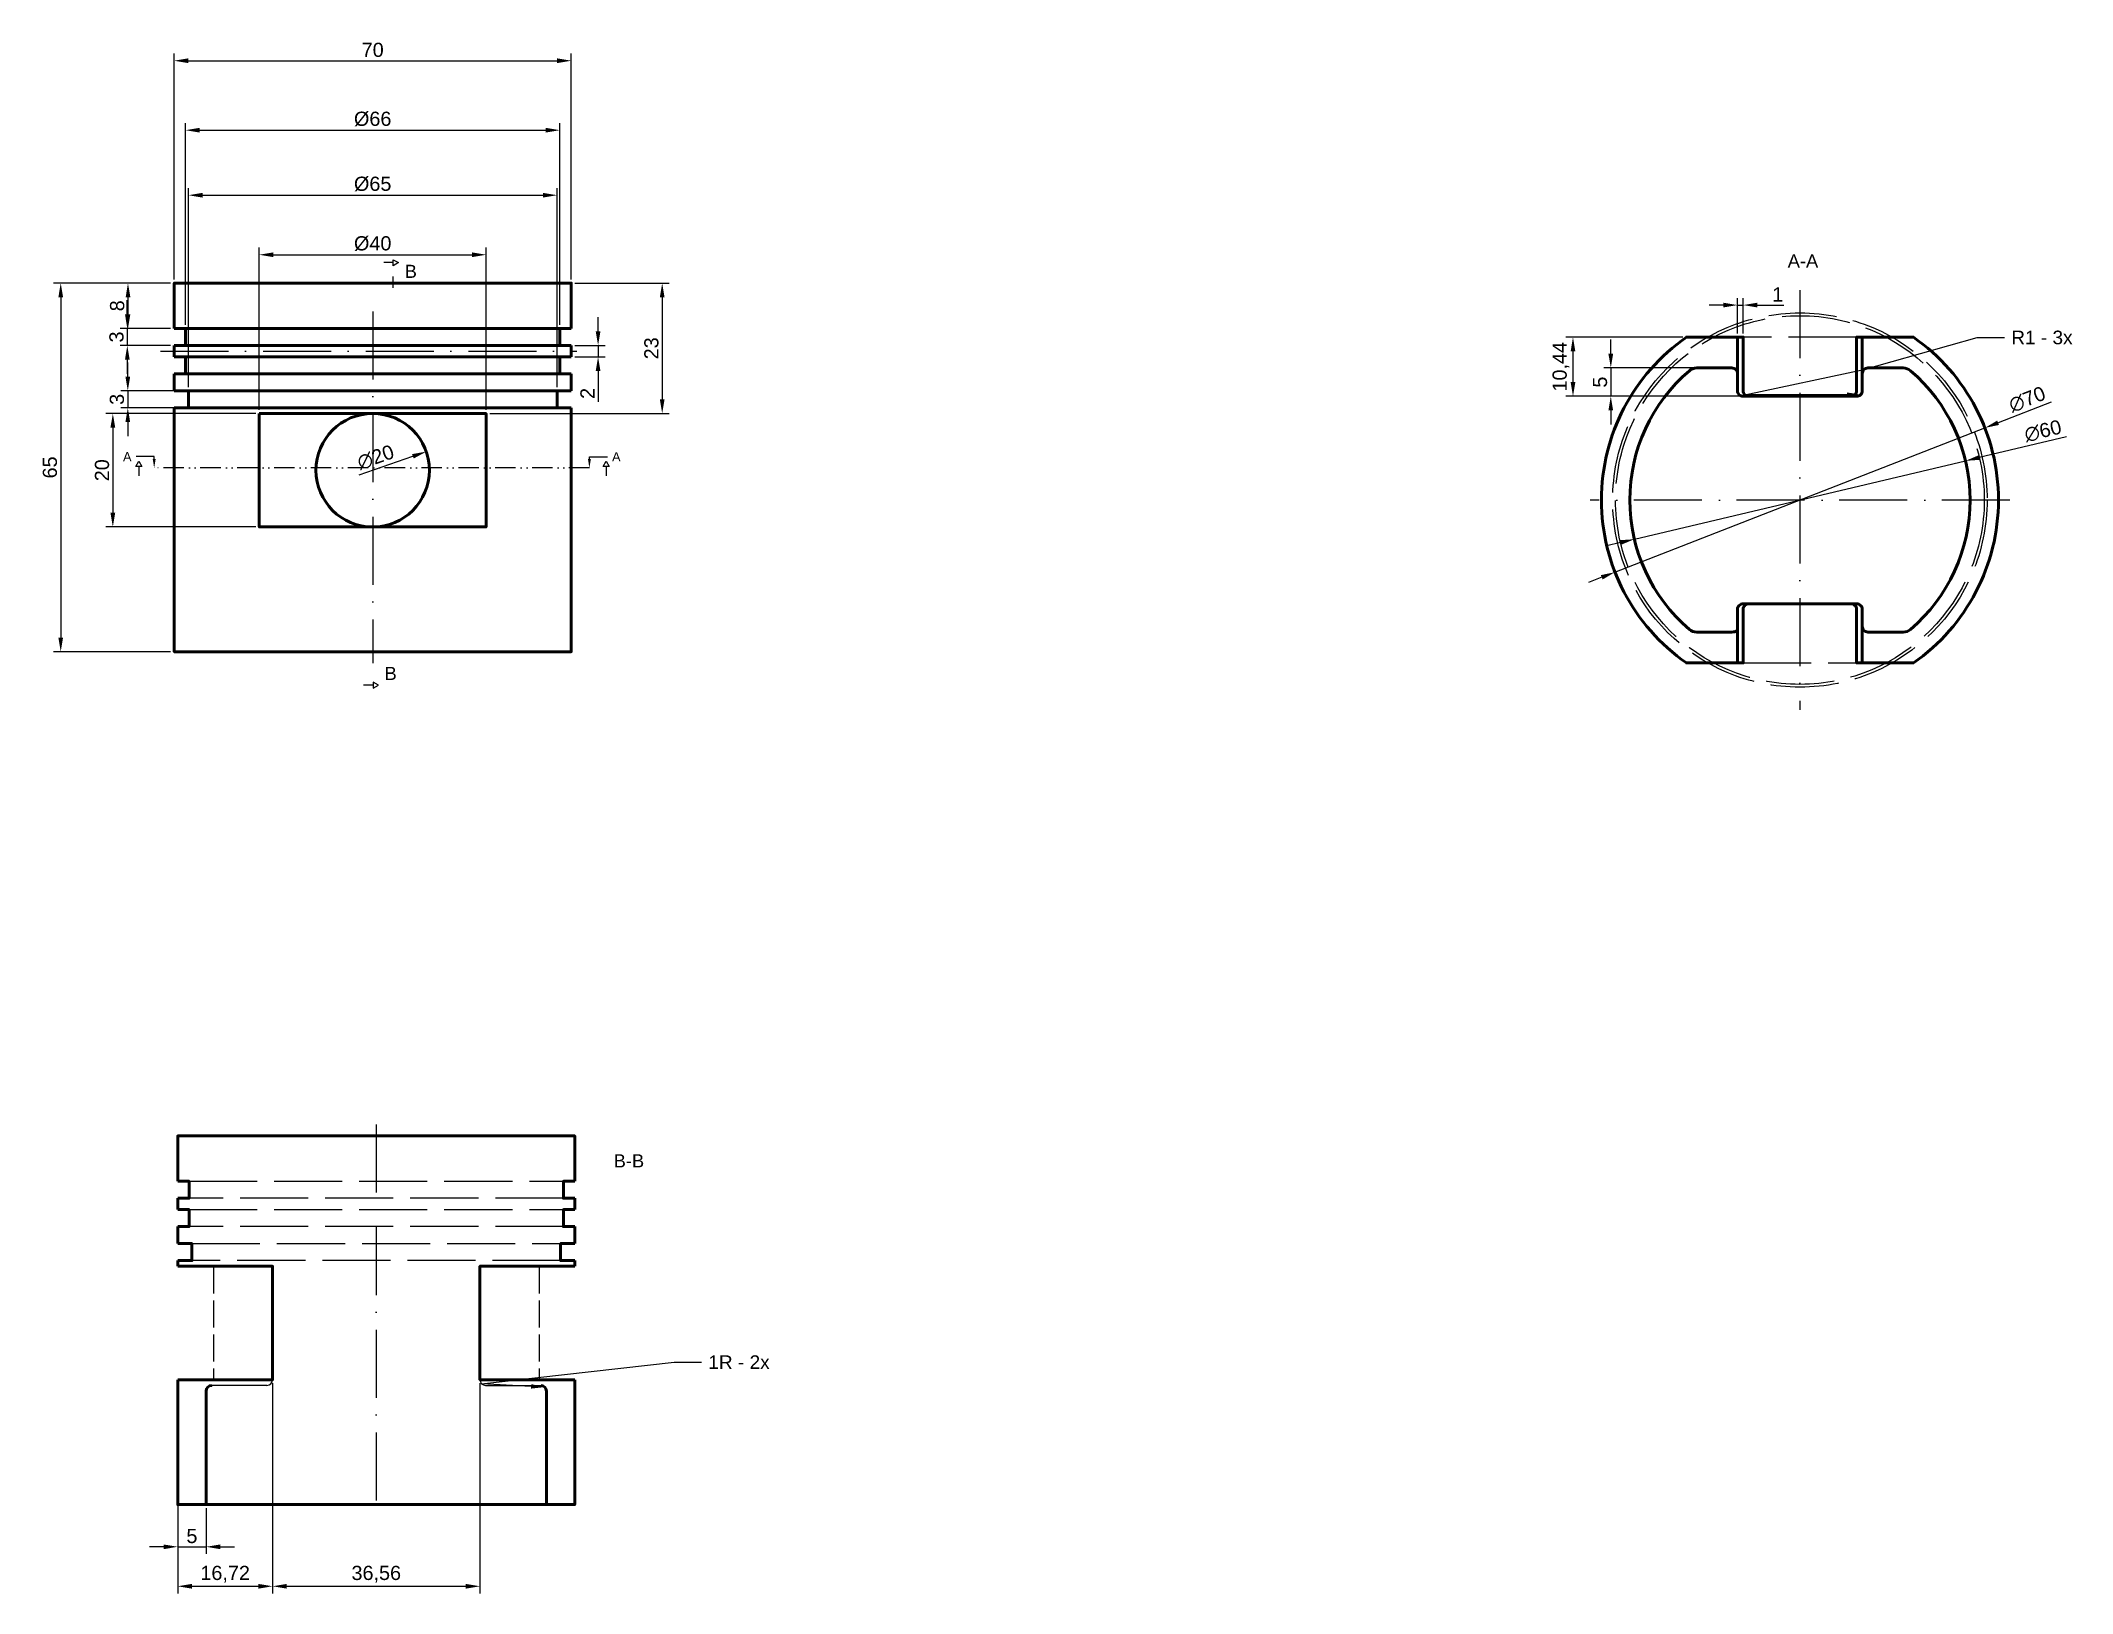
# Model space of a CAD drawing. Header units: millimetres. Extents: x 75 to 434, y 99 to 372.
import ezdxf
from ezdxf import colors
from ezdxf.entities.mleader import LeaderData, LeaderLine
from ezdxf.math import Vec2, Vec3

# ---------------------------------------------------------------- set-up
doc = ezdxf.new("R2010")
doc.units = ezdxf.units.MM
for name, pattern in [('ACAD_ISO02W100', [15, 12, -3]), ('ACAD_ISO10W100', [18, 12, -3, 0, -3]), ('ACAD_ISO12W100', [21, 12, -3, 0, -3, 0, -3])]:
    doc.linetypes.add(name, pattern=pattern)
for name, color, linetype, lineweight in [('obrys', 7, 'Continuous', 50), ('oś symetrii', 104, 'ACAD_ISO10W100', 25), ('przekrój', 40, 'ACAD_ISO12W100', 25), ('wymiar', 152, 'Continuous', 25), ('zarys2', 7, 'Continuous', 25)]:
    doc.layers.add(name, color=color, linetype=linetype, lineweight=lineweight)
doc.layers.add('zarys', color=8, linetype='ACAD_ISO02W100')
doc.styles.get("Standard").update_dxf_attribs({"font": 'arial.ttf'})
doc.dimstyles.new('ISO-25', dxfattribs={"dimtxt": 2.5, "dimasz": 2.5, "dimexe": 1.25, "dimexo": 0.625, "dimtad": 1, "dimtxsty": 'Standard', "dimcen": 2.5, "dimadec": 0, "dimazin": 0, "dimtfac": 1, "dimtmove": 0, "dimatfit": 3, "dimfxl": 1, "dimarcsym": 0})
doc.dimstyles.new('Opisowy', dxfattribs={"dimscale": 0, "dimtxt": 2.5, "dimasz": 2.5, "dimexe": 1.25, "dimexo": 0.625, "dimtad": 1, "dimtxsty": 'Standard', "dimcen": 2.5, "dimadec": 0, "dimazin": 0, "dimtfac": 1, "dimtmove": 0, "dimatfit": 3, "dimfxl": 1, "dimarcsym": 0})

# ---------------------------------------------------------------- blocks, each defined once
blk = doc.blocks.new('*D1')
at = {"layer": 'Defpoints', "color": 0, "transparency": 16777216}
for p in [(154.02, 334.66), (114.02, 306.66), (154.02, 306.66)]:
    blk.add_point(p, dxfattribs=at)
at = {"layer": 'wymiar', "color": 0, "lineweight": -2, "transparency": 16777216}
for p, q in [((114.02, 307.29), (114.02, 335.91)), ((116.52, 334.66), (151.52, 334.66)), ((154.02, 307.29), (154.02, 335.91))]:
    blk.add_line(p, q, dxfattribs=at)
at = {"layer": 'wymiar', "color": 0, "transparency": 16777216}
for points in [[(116.52, 335.08), (116.52, 334.24), (114.02, 334.66)], [(151.52, 335.08), (151.52, 334.24), (154.02, 334.66)]]:
    blk.add_solid(points, dxfattribs=at)
at = {"layer": 'wymiar', "color": 0, "transparency": 16777216, "insert": (134.02, 336.63), "char_height": 2.5, "attachment_point": 5}
blk.add_mtext('%%c40', dxfattribs=at)
blk = doc.blocks.new('*D2')
at = {"layer": 'Defpoints', "color": 0, "transparency": 16777216}
for p in [(114.02, 306.66), (88.21, 286.66), (114.02, 286.66)]:
    blk.add_point(p, dxfattribs=at)
at = {"layer": 'wymiar', "color": 0, "lineweight": -2, "transparency": 16777216}
for p, q in [((113.4, 306.66), (86.96, 306.66)), ((88.21, 304.16), (88.21, 289.16)), ((113.4, 286.66), (86.96, 286.66))]:
    blk.add_line(p, q, dxfattribs=at)
at = {"layer": 'wymiar', "color": 0, "transparency": 16777216}
for points in [[(87.79, 304.16), (88.63, 304.16), (88.21, 306.66)], [(87.79, 289.16), (88.63, 289.16), (88.21, 286.66)]]:
    blk.add_solid(points, dxfattribs=at)
at = {"layer": 'wymiar', "color": 0, "transparency": 16777216, "insert": (86.31, 296.66), "char_height": 2.5, "attachment_point": 5, "rotation": 90}
blk.add_mtext('20', dxfattribs=at)
blk = doc.blocks.new('*D3')
at = {"layer": 'Defpoints', "color": 0, "transparency": 16777216}
for p in [(143.47, 299.94), (124.58, 293.38)]:
    blk.add_point(p, dxfattribs=at)
at = {"layer": 'wymiar', "color": 0, "lineweight": -2, "transparency": 16777216}
blk.add_line((131.62, 295.83), (141.11, 299.12), dxfattribs=at)
at = {"layer": 'wymiar', "color": 0, "transparency": 16777216}
blk.add_solid([(140.97, 299.51), (141.24, 298.73), (143.47, 299.94)], dxfattribs=at)
at = {"layer": 'wymiar', "color": 0, "transparency": 16777216, "insert": (134.54, 298.93), "char_height": 2.5, "attachment_point": 5, "rotation": 19.145}
blk.add_mtext('∅20', dxfattribs=at)
blk = doc.blocks.new('*D5')
at = {"layer": 'Defpoints', "color": 0, "transparency": 16777216}
for p in [(99.02, 329.66), (90.88, 321.66), (99.02, 321.66)]:
    blk.add_point(p, dxfattribs=at)
at = {"layer": 'wymiar', "color": 0, "lineweight": -2, "transparency": 16777216}
for p, q in [((98.4, 329.66), (89.63, 329.66)), ((90.88, 327.16), (90.88, 324.16)), ((98.4, 321.66), (89.63, 321.66))]:
    blk.add_line(p, q, dxfattribs=at)
at = {"layer": 'wymiar', "color": 0, "transparency": 16777216}
for points in [[(90.47, 327.16), (91.3, 327.16), (90.88, 329.66)], [(90.47, 324.16), (91.3, 324.16), (90.88, 321.66)]]:
    blk.add_solid(points, dxfattribs=at)
at = {"layer": 'wymiar', "color": 0, "transparency": 16777216, "insert": (88.98, 325.66), "char_height": 2.5, "attachment_point": 5, "rotation": 90}
blk.add_mtext('8', dxfattribs=at)
blk = doc.blocks.new('*D6')
at = {"layer": 'Defpoints', "color": 0, "transparency": 16777216}
for p in [(169.02, 318.66), (169.02, 316.66), (173.76, 316.66)]:
    blk.add_point(p, dxfattribs=at)
at = {"layer": 'wymiar', "color": 0, "lineweight": -2, "transparency": 16777216}
for p, q in [((173.76, 321.16), (173.76, 323.66)), ((169.65, 318.66), (175.01, 318.66)), ((169.65, 316.66), (175.01, 316.66)), ((173.76, 318.66), (173.76, 316.66)), ((173.76, 314.16), (173.76, 308.75))]:
    blk.add_line(p, q, dxfattribs=at)
at = {"layer": 'wymiar', "color": 0, "transparency": 16777216}
for points in [[(173.34, 321.16), (174.17, 321.16), (173.76, 318.66)], [(173.34, 314.16), (174.17, 314.16), (173.76, 316.66)]]:
    blk.add_solid(points, dxfattribs=at)
at = {"layer": 'wymiar', "color": 0, "transparency": 16777216, "insert": (171.88, 310.21), "char_height": 2.5, "attachment_point": 5, "rotation": 90}
blk.add_mtext('2', dxfattribs=at)
blk = doc.blocks.new('*D7')
at = {"layer": 'Defpoints', "color": 0, "transparency": 16777216}
for p in [(101.52, 310.66), (90.85, 307.66), (101.52, 307.66)]:
    blk.add_point(p, dxfattribs=at)
at = {"layer": 'wymiar', "color": 0, "lineweight": -2, "transparency": 16777216}
for p, q in [((90.85, 313.16), (90.85, 315.66)), ((100.9, 310.66), (89.6, 310.66)), ((90.85, 310.66), (90.85, 307.66)), ((100.9, 307.66), (89.6, 307.66)), ((90.85, 305.16), (90.85, 302.66))]:
    blk.add_line(p, q, dxfattribs=at)
at = {"layer": 'wymiar', "color": 0, "transparency": 16777216}
for points in [[(90.43, 313.16), (91.26, 313.16), (90.85, 310.66)], [(90.43, 305.16), (91.26, 305.16), (90.85, 307.66)]]:
    blk.add_solid(points, dxfattribs=at)
at = {"layer": 'wymiar', "color": 0, "transparency": 16777216, "insert": (88.94, 309.16), "char_height": 2.5, "attachment_point": 5, "rotation": 90}
blk.add_mtext('3', dxfattribs=at)
blk = doc.blocks.new('*D8')
at = {"layer": 'Defpoints', "color": 0, "transparency": 16777216}
for p in [(167.02, 356.62), (101.02, 321.66), (167.02, 321.66)]:
    blk.add_point(p, dxfattribs=at)
at = {"layer": 'wymiar', "color": 0, "lineweight": -2, "transparency": 16777216}
for p, q in [((101.02, 322.29), (101.02, 357.87)), ((103.52, 356.62), (164.52, 356.62)), ((167.02, 322.29), (167.02, 357.87))]:
    blk.add_line(p, q, dxfattribs=at)
at = {"layer": 'wymiar', "color": 0, "transparency": 16777216}
for points in [[(103.52, 357.04), (103.52, 356.2), (101.02, 356.62)], [(164.52, 357.04), (164.52, 356.2), (167.02, 356.62)]]:
    blk.add_solid(points, dxfattribs=at)
at = {"layer": 'wymiar', "color": 0, "transparency": 16777216, "insert": (134.02, 358.59), "char_height": 2.5, "attachment_point": 5}
blk.add_mtext('%%c66', dxfattribs=at)
blk = doc.blocks.new('*D9')
at = {"layer": 'Defpoints', "color": 0, "transparency": 16777216}
for p in [(166.52, 345.16), (101.52, 310.66), (166.52, 310.66)]:
    blk.add_point(p, dxfattribs=at)
at = {"layer": 'wymiar', "color": 0, "lineweight": -2, "transparency": 16777216}
for p, q in [((101.52, 311.29), (101.52, 346.41)), ((104.02, 345.16), (164.02, 345.16)), ((166.52, 311.29), (166.52, 346.41))]:
    blk.add_line(p, q, dxfattribs=at)
at = {"layer": 'wymiar', "color": 0, "transparency": 16777216}
for points in [[(104.02, 345.57), (104.02, 344.74), (101.52, 345.16)], [(164.02, 345.57), (164.02, 344.74), (166.52, 345.16)]]:
    blk.add_solid(points, dxfattribs=at)
at = {"layer": 'wymiar', "color": 0, "transparency": 16777216, "insert": (134.02, 347.13), "char_height": 2.5, "attachment_point": 5}
blk.add_mtext('%%c65', dxfattribs=at)
blk = doc.blocks.new('*D10')
at = {"layer": 'Defpoints', "color": 0, "transparency": 16777216}
for p in [(365.63, 320.13), (345.62, 309.7), (376.13, 309.7)]:
    blk.add_point(p, dxfattribs=at)
at = {"layer": 'wymiar', "color": 0, "lineweight": -2, "transparency": 16777216}
for p, q in [((365, 320.13), (344.37, 320.13)), ((345.62, 317.63), (345.62, 312.2)), ((375.5, 309.7), (344.37, 309.7))]:
    blk.add_line(p, q, dxfattribs=at)
at = {"layer": 'wymiar', "color": 0, "transparency": 16777216}
for points in [[(345.21, 317.63), (346.04, 317.63), (345.62, 320.13)], [(345.21, 312.2), (346.04, 312.2), (345.62, 309.7)]]:
    blk.add_solid(points, dxfattribs=at)
at = {"layer": 'wymiar', "color": 0, "transparency": 16777216, "insert": (343.5, 314.91), "char_height": 2.5, "attachment_point": 5, "rotation": 90}
blk.add_mtext('10,44', dxfattribs=at)
blk = doc.blocks.new('*D15')
at = {"layer": 'Defpoints', "color": 0, "transparency": 16777216}
for p in [(99.02, 321.66), (90.76, 318.66), (99.02, 318.66)]:
    blk.add_point(p, dxfattribs=at)
at = {"layer": 'wymiar', "color": 0, "lineweight": -2, "transparency": 16777216}
for p, q in [((90.76, 324.16), (90.76, 326.66)), ((98.4, 321.66), (89.51, 321.66)), ((90.76, 321.66), (90.76, 318.66)), ((98.4, 318.66), (89.51, 318.66)), ((90.76, 316.16), (90.76, 313.66))]:
    blk.add_line(p, q, dxfattribs=at)
at = {"layer": 'wymiar', "color": 0, "transparency": 16777216}
for points in [[(90.35, 324.16), (91.18, 324.16), (90.76, 321.66)], [(90.35, 316.16), (91.18, 316.16), (90.76, 318.66)]]:
    blk.add_solid(points, dxfattribs=at)
at = {"layer": 'wymiar', "color": 0, "transparency": 16777216, "insert": (88.86, 320.16), "char_height": 2.5, "attachment_point": 5, "rotation": 90}
blk.add_mtext('3', dxfattribs=at)
blk = doc.blocks.new('*D16')
at = {"layer": 'Defpoints', "color": 0, "transparency": 16777216}
for p in [(99.02, 329.66), (79.02, 264.66), (99.02, 264.66)]:
    blk.add_point(p, dxfattribs=at)
at = {"layer": 'wymiar', "color": 0, "lineweight": -2, "transparency": 16777216}
for p, q in [((98.4, 329.66), (77.77, 329.66)), ((79.02, 327.16), (79.02, 267.16)), ((98.4, 264.66), (77.77, 264.66))]:
    blk.add_line(p, q, dxfattribs=at)
at = {"layer": 'wymiar', "color": 0, "transparency": 16777216}
for points in [[(78.61, 327.16), (79.44, 327.16), (79.02, 329.66)], [(78.61, 267.16), (79.44, 267.16), (79.02, 264.66)]]:
    blk.add_solid(points, dxfattribs=at)
at = {"layer": 'wymiar', "color": 0, "transparency": 16777216, "insert": (77.12, 297.16), "char_height": 2.5, "attachment_point": 5, "rotation": 90}
blk.add_mtext('65', dxfattribs=at)
blk = doc.blocks.new('*D25')
at = {"layer": 'Defpoints', "color": 0, "transparency": 16777216}
for p in [(169.02, 368.87), (99.02, 329.66), (169.02, 329.66)]:
    blk.add_point(p, dxfattribs=at)
at = {"layer": 'wymiar', "color": 0, "lineweight": -2, "transparency": 16777216}
for p, q in [((99.02, 330.29), (99.02, 370.12)), ((169.02, 330.29), (169.02, 370.12)), ((101.52, 368.87), (166.52, 368.87))]:
    blk.add_line(p, q, dxfattribs=at)
at = {"layer": 'wymiar', "color": 0, "transparency": 16777216}
for points in [[(101.52, 369.29), (101.52, 368.45), (99.02, 368.87)], [(166.52, 369.29), (166.52, 368.45), (169.02, 368.87)]]:
    blk.add_solid(points, dxfattribs=at)
at = {"layer": 'wymiar', "color": 0, "transparency": 16777216, "insert": (134.02, 370.77), "char_height": 2.5, "attachment_point": 5}
blk.add_mtext('70', dxfattribs=at)
blk = doc.blocks.new('*D18')
at = {"layer": 'Defpoints', "color": 0, "transparency": 16777216}
for p in [(169.02, 329.66), (154.02, 306.66), (185.06, 306.66)]:
    blk.add_point(p, dxfattribs=at)
at = {"layer": 'wymiar', "color": 0, "lineweight": -2, "transparency": 16777216}
for p, q in [((169.65, 329.66), (186.31, 329.66)), ((185.06, 327.16), (185.06, 309.16)), ((154.65, 306.66), (186.31, 306.66))]:
    blk.add_line(p, q, dxfattribs=at)
at = {"layer": 'wymiar', "color": 0, "transparency": 16777216}
for points in [[(184.64, 327.16), (185.47, 327.16), (185.06, 329.66)], [(184.64, 309.16), (185.47, 309.16), (185.06, 306.66)]]:
    blk.add_solid(points, dxfattribs=at)
at = {"layer": 'wymiar', "color": 0, "transparency": 16777216, "insert": (183.16, 318.16), "char_height": 2.5, "attachment_point": 5, "rotation": 90}
blk.add_mtext('23', dxfattribs=at)
blk = doc.blocks.new('*D20')
at = {"layer": 'Defpoints', "color": 0, "transparency": 16777216}
for p in [(99.65, 114.3), (104.65, 114.3), (104.65, 106.85)]:
    blk.add_point(p, dxfattribs=at)
at = {"layer": 'wymiar', "color": 0, "lineweight": -2, "transparency": 16777216}
for p, q in [((99.65, 113.68), (99.65, 105.6)), ((104.65, 113.68), (104.65, 105.6)), ((97.15, 106.85), (94.65, 106.85)), ((99.65, 106.85), (104.65, 106.85)), ((107.15, 106.85), (109.65, 106.85))]:
    blk.add_line(p, q, dxfattribs=at)
at = {"layer": 'wymiar', "color": 0, "transparency": 16777216}
for points in [[(97.15, 107.26), (97.15, 106.43), (99.65, 106.85)], [(107.15, 107.26), (107.15, 106.43), (104.65, 106.85)]]:
    blk.add_solid(points, dxfattribs=at)
at = {"layer": 'wymiar', "color": 0, "transparency": 16777216, "insert": (102.15, 108.74), "char_height": 2.5, "attachment_point": 5}
blk.add_mtext('5', dxfattribs=at)
blk = doc.blocks.new('*D32')
at = {"layer": 'Defpoints', "color": 0, "transparency": 16777216}
for p in [(418.24, 304.13), (353.02, 278.69)]:
    blk.add_point(p, dxfattribs=at)
at = {"layer": 'wymiar', "color": 0, "lineweight": -2, "transparency": 16777216}
for p, q in [((429.92, 308.68), (420.57, 305.04)), ((353.02, 278.69), (418.24, 304.13)), ((350.69, 277.79), (348.36, 276.88))]:
    blk.add_line(p, q, dxfattribs=at)
at = {"layer": 'wymiar', "color": 0, "transparency": 16777216}
for points in [[(420.41, 305.42), (420.72, 304.65), (418.24, 304.13)], [(350.54, 278.17), (350.84, 277.4), (353.02, 278.69)]]:
    blk.add_solid(points, dxfattribs=at)
at = {"layer": 'wymiar', "color": 0, "transparency": 16777216, "insert": (425.69, 309.15), "char_height": 2.5, "attachment_point": 5, "rotation": 21.3052}
blk.add_mtext('∅70', dxfattribs=at)
blk = doc.blocks.new('*D33')
at = {"layer": 'Defpoints', "color": 0, "transparency": 16777216}
for p in [(414.82, 298.32), (356.44, 284.5)]:
    blk.add_point(p, dxfattribs=at)
at = {"layer": 'wymiar', "color": 0, "lineweight": -2, "transparency": 16777216}
for p, q in [((432.6, 302.53), (417.25, 298.9)), ((356.44, 284.5), (414.82, 298.32)), ((354, 283.92), (351.57, 283.34))]:
    blk.add_line(p, q, dxfattribs=at)
at = {"layer": 'wymiar', "color": 0, "transparency": 16777216}
for points in [[(417.16, 299.31), (417.35, 298.5), (414.82, 298.32)], [(353.91, 284.33), (354.1, 283.52), (356.44, 284.5)]]:
    blk.add_solid(points, dxfattribs=at)
at = {"layer": 'wymiar', "color": 0, "transparency": 16777216, "insert": (428.47, 303.58), "char_height": 2.5, "attachment_point": 5, "rotation": 13.3245}
blk.add_mtext('∅60', dxfattribs=at)
blk = doc.blocks.new('*D34')
at = {"layer": 'Defpoints', "color": 0, "transparency": 16777216}
for p in [(99.65, 136.3), (116.37, 136.3), (116.37, 99.89)]:
    blk.add_point(p, dxfattribs=at)
at = {"layer": 'wymiar', "color": 0, "lineweight": -2, "transparency": 16777216}
for p, q in [((99.65, 135.68), (99.65, 98.64)), ((116.37, 135.68), (116.37, 98.64)), ((102.15, 99.89), (113.87, 99.89))]:
    blk.add_line(p, q, dxfattribs=at)
at = {"layer": 'wymiar', "color": 0, "transparency": 16777216}
for points in [[(102.15, 100.3), (102.15, 99.47), (99.65, 99.89)], [(113.87, 100.3), (113.87, 99.47), (116.37, 99.89)]]:
    blk.add_solid(points, dxfattribs=at)
at = {"layer": 'wymiar', "color": 0, "transparency": 16777216, "insert": (108.01, 102.01), "char_height": 2.5, "attachment_point": 5}
blk.add_mtext('16,72', dxfattribs=at)
blk = doc.blocks.new('*D35')
at = {"layer": 'Defpoints', "color": 0, "transparency": 16777216}
for p in [(116.37, 136.3), (152.93, 136.3), (152.93, 99.89)]:
    blk.add_point(p, dxfattribs=at)
at = {"layer": 'wymiar', "color": 0, "lineweight": -2, "transparency": 16777216}
for p, q in [((116.37, 135.68), (116.37, 98.64)), ((152.93, 135.68), (152.93, 98.64)), ((118.87, 99.89), (150.43, 99.89))]:
    blk.add_line(p, q, dxfattribs=at)
at = {"layer": 'wymiar', "color": 0, "transparency": 16777216}
for points in [[(118.87, 100.3), (118.87, 99.47), (116.37, 99.89)], [(150.43, 100.3), (150.43, 99.47), (152.93, 99.89)]]:
    blk.add_solid(points, dxfattribs=at)
at = {"layer": 'wymiar', "color": 0, "transparency": 16777216, "insert": (134.65, 102.01), "char_height": 2.5, "attachment_point": 5}
blk.add_mtext('36,56', dxfattribs=at)
blk = doc.blocks.new('*D37')
at = {"layer": 'Defpoints', "color": 0, "transparency": 16777216}
for p in [(367.44, 314.7), (352.29, 309.7), (375.63, 309.7)]:
    blk.add_point(p, dxfattribs=at)
at = {"layer": 'wymiar', "color": 0, "lineweight": -2, "transparency": 16777216}
for p, q in [((352.29, 317.2), (352.29, 319.7)), ((366.81, 314.7), (351.04, 314.7)), ((352.29, 314.7), (352.29, 309.7)), ((375, 309.7), (351.04, 309.7)), ((352.29, 307.2), (352.29, 304.7))]:
    blk.add_line(p, q, dxfattribs=at)
at = {"layer": 'wymiar', "color": 0, "transparency": 16777216}
for points in [[(351.87, 317.2), (352.7, 317.2), (352.29, 314.7)], [(351.87, 307.2), (352.7, 307.2), (352.29, 309.7)]]:
    blk.add_solid(points, dxfattribs=at)
at = {"layer": 'wymiar', "color": 0, "transparency": 16777216, "insert": (350.39, 312.2), "char_height": 2.5, "attachment_point": 5, "rotation": 90}
blk.add_mtext('5', dxfattribs=at)
blk = doc.blocks.new('*D38')
at = {"layer": 'Defpoints', "color": 0, "transparency": 16777216}
for p in [(375.63, 325.78), (374.63, 320.13), (375.63, 320.13)]:
    blk.add_point(p, dxfattribs=at)
at = {"layer": 'wymiar', "color": 0, "lineweight": -2, "transparency": 16777216}
for p, q in [((374.63, 320.76), (374.63, 327.03)), ((375.63, 320.76), (375.63, 327.03)), ((372.13, 325.78), (369.63, 325.78)), ((374.63, 325.78), (375.63, 325.78)), ((378.13, 325.78), (382.8, 325.78))]:
    blk.add_line(p, q, dxfattribs=at)
at = {"layer": 'wymiar', "color": 0, "transparency": 16777216}
for points in [[(372.13, 326.2), (372.13, 325.37), (374.63, 325.78)], [(378.13, 326.2), (378.13, 325.37), (375.63, 325.78)]]:
    blk.add_solid(points, dxfattribs=at)
at = {"layer": 'wymiar', "color": 0, "transparency": 16777216, "insert": (381.71, 327.66), "char_height": 2.5, "attachment_point": 5}
blk.add_mtext('1', dxfattribs=at)

msp = doc.modelspace()

# ---------------------------------------------------------------- linework, layer by layer
at = {"layer": 'obrys'}
for p, q in [((99.023, 324.661), (99.023, 321.661)), ((101.023, 321.661), (167.023, 321.661)), ((167.023, 318.661), (101.023, 318.661)), ((101.023, 316.661), (167.023, 316.661)), ((167.023, 313.661), (101.023, 313.661)), ((101.523, 310.661), (166.523, 310.661)), ((166.523, 307.661), (101.523, 307.661)), ((99.648, 174.301), (99.648, 171.301)), ((104.648, 114.301), (104.648, 134.301)), ((164.648, 134.301), (164.648, 114.301))]:
    msp.add_line(p, q, dxfattribs=at)
at = {"layer": 'obrys', "color": 0}
for p, q in [((373.629, 314.695), (373.629, 314.695)), ((397.629, 314.695), (397.629, 314.695)), ((394.629, 273.127), (394.629, 273.127)), ((395.629, 273.127), (395.629, 273.127))]:
    msp.add_line(p, q, dxfattribs=at)
at = {"layer": 'obrys'}
for points in [[(99.023, 321.661), (99.023, 329.661), (169.023, 329.661), (169.023, 321.661)], [(99.023, 321.661), (101.023, 321.661), (101.023, 318.661), (99.023, 318.661)], [(169.023, 321.661), (167.023, 321.661), (167.023, 318.661), (169.023, 318.661)], [(99.023, 316.661), (99.023, 318.661)], [(99.023, 316.661), (101.023, 316.661), (101.023, 313.661), (99.023, 313.661)], [(169.023, 316.661), (167.023, 316.661), (167.023, 313.661), (169.023, 313.661)], [(169.023, 318.661), (169.023, 316.661)], [(99.023, 310.661), (99.023, 313.661)], [(169.023, 313.661), (169.023, 310.661)], [(99.023, 310.661), (101.523, 310.661), (101.523, 307.661), (99.023, 307.661)], [(169.023, 310.661), (166.523, 310.661), (166.523, 307.661), (169.023, 307.661)], [(169.023, 307.661), (169.023, 264.661), (99.023, 264.661), (99.023, 307.661)], [(99.648, 171.301), (99.648, 179.301), (169.648, 179.301), (169.648, 171.301)], [(99.648, 171.301), (99.648, 179.301), (169.648, 179.301), (169.648, 171.301)], [(99.648, 171.301), (101.648, 171.301), (101.648, 168.301), (99.648, 168.301)], [(169.648, 171.301), (167.648, 171.301), (167.648, 168.301), (169.648, 168.301)], [(99.648, 166.301), (99.648, 168.301)], [(99.648, 166.301), (99.648, 168.301)], [(99.648, 166.301), (101.648, 166.301), (101.648, 163.301), (99.648, 163.301)], [(169.648, 166.301), (167.648, 166.301), (167.648, 163.301), (169.648, 163.301)], [(169.648, 168.301), (169.648, 166.301)], [(169.648, 168.301), (169.648, 166.301)], [(99.648, 160.301), (99.648, 163.301)], [(99.648, 160.301), (99.648, 163.301)], [(169.648, 163.301), (169.648, 160.301)], [(169.648, 163.301), (169.648, 160.301)], [(99.648, 160.301), (102.148, 160.301), (102.148, 157.301), (99.648, 157.301)], [(169.648, 160.301), (167.148, 160.301), (167.148, 157.301), (169.648, 157.301)], [(99.648, 156.301), (99.648, 157.301)], [(99.648, 156.301), (116.368, 156.301), (116.368, 136.301), (99.648, 136.301)], [(169.648, 156.301), (152.928, 156.301), (152.928, 136.301), (169.648, 136.301)], [(169.648, 157.301), (169.648, 156.301)], [(169.648, 136.301), (169.648, 114.301), (99.648, 114.301), (99.648, 136.301)]]:
    msp.add_lwpolyline(points, dxfattribs=at)
for points in [[(374.629, 262.688), (374.629, 272.127, -0.4142136), (375.629, 273.127), (376.629, 273.127, 0.4142136), (375.629, 272.127), (375.629, 262.688), (365.629, 262.688, -0.522233), (365.629, 320.134), (375.629, 320.134), (375.629, 310.695, 0.4142136), (376.629, 309.695)], [(374.629, 320.134), (374.629, 313.695, 0.4142136), (373.629, 314.695), (367.436, 314.695, 0.178678), (366.136, 314.215, 0.4607698), (366.136, 268.606, 0.178678), (367.436, 268.127), (373.629, 268.127, 0.1316525), (374.629, 268.394)], [(394.629, 273.127, -0.4142136), (395.629, 272.127), (395.629, 262.688), (405.629, 262.688, 0.522233), (405.629, 320.134), (395.629, 320.134), (395.629, 310.695, -0.4142136), (394.629, 309.695), (394.629, 309.695), (393.629, 309.695), (377.629, 309.695)], [(394.629, 309.695), (395.629, 309.695), (395.629, 309.695, 0.4142136), (396.629, 310.695), (396.629, 311.695), (396.629, 311.695), (396.629, 312.695), (396.629, 313.695), (396.629, 313.695), (396.629, 320.134)], [(374.629, 313.695), (374.629, 310.695, 0.4142136), (375.629, 309.695), (376.629, 309.695), (377.629, 309.695)], [(396.629, 269.127), (396.629, 270.127), (396.629, 271.127), (396.629, 271.127), (396.629, 272.127, 0.4142136), (395.629, 273.127), (394.629, 273.127), (393.629, 273.127), (377.629, 273.127), (376.629, 273.127)]]:
    msp.add_lwpolyline(points, format="xyb", dxfattribs=at)
at = {"layer": 'obrys', "ltscale": 0.3}
msp.add_lwpolyline([(396.629, 262.688), (396.629, 269.127, 0.4142136), (397.629, 268.127), (398.629, 268.127), (403.822, 268.127, 0.178678), (405.121, 268.606, 0.4607698), (405.121, 314.215, 0.178678), (403.822, 314.695), (397.629, 314.695, 0.4142136), (396.629, 313.695)], format="xyb", dxfattribs=at)
at = {"layer": 'obrys'}
msp.add_lwpolyline([(114.023, 306.661), (154.023, 306.661), (154.023, 286.661), (114.023, 286.661)], close=True, dxfattribs=at)
msp.add_circle((134.023, 296.661), 10, dxfattribs=at)
for centre, start, end in [((105.648, 134.301), 90, 180), ((163.648, 134.301), 0, 90)]:
    msp.add_arc(centre, 1, start, end, dxfattribs=at)
at = {"layer": 'oś symetrii'}
for p, q in [((137.58, 330.838), (137.58, 328.838)), ((385.629, 328.411), (385.629, 254.411)), ((134.023, 324.661), (134.023, 262.661)), ((96.61, 317.661), (170.007, 317.661)), ((422.629, 291.411), (348.629, 291.411)), ((134.648, 181.301), (134.648, 112.301))]:
    msp.add_line(p, q, dxfattribs=at)
at = {"layer": 'przekrój'}
for p, q in [((137.635, 333.27), (135.983, 333.27)), ((92.767, 297.31), (92.767, 295.659)), ((175.16, 297.31), (175.16, 295.659)), ((134.078, 258.749), (132.427, 258.749))]:
    msp.add_line(p, q, dxfattribs=at)
at = {"layer": 'przekrój', "ltscale": 0.3}
msp.add_line((172.224, 297.064), (95.499, 297.064), dxfattribs=at)
at = {"layer": 'przekrój'}
for points in [[(137.635, 333.771), (138.576, 333.27), (137.635, 332.718)], [(92.266, 297.31), (92.767, 298.251), (93.319, 297.31)], [(174.658, 297.31), (175.16, 298.251), (175.711, 297.31)], [(134.078, 258.248), (135.019, 258.749), (134.078, 259.301)]]:
    msp.add_lwpolyline(points, close=True, dxfattribs=at)
at = {"layer": 'zarys'}
for p, q in [((395.629, 320.134), (375.629, 320.134)), ((375.629, 262.688), (395.629, 262.688)), ((101.648, 171.301), (167.648, 171.301)), ((167.648, 168.301), (101.648, 168.301)), ((101.648, 166.301), (167.648, 166.301)), ((167.648, 163.301), (101.648, 163.301)), ((102.148, 160.301), (167.148, 160.301)), ((167.148, 157.301), (102.148, 157.301))]:
    msp.add_line(p, q, dxfattribs=at)
at = {"layer": 'zarys', "ltscale": 0.4}
for p, q in [((105.928, 156.301), (105.928, 136.301)), ((163.368, 156.301), (163.368, 136.301))]:
    msp.add_line(p, q, dxfattribs=at)
at = {"layer": 'zarys'}
for radius in [33, 32.5]:
    msp.add_circle((385.629, 291.411), radius, dxfattribs=at)
at = {"layer": 'zarys2'}
for p, q in [((116.368, 136.301), (116.368, 136.301)), ((152.928, 136.301), (152.928, 136.301)), ((115.368, 135.301), (105.648, 135.301)), ((153.928, 135.301), (163.648, 135.301))]:
    msp.add_line(p, q, dxfattribs=at)
for centre, start, end in [((115.368, 136.301), 270, 0), ((153.928, 136.301), 180, 270)]:
    msp.add_arc(centre, 1, start, end, dxfattribs=at)

# ---------------------------------------------------------------- texts
at = {"layer": 'przekrój', "attachment_point": 1}
for s, width, insert, char_height in [('\\pxqc;A-A', 29.60995, (371.358, 334.719), 2.3092), ('B', 0.61945, (139.666, 332.89), 2.309), ('B', 0.61945, (136.109, 261.991), 2.309), ('B-B', 4.69467, (176.503, 176.051), 2.3092)]:
    msp.add_mtext_dynamic_manual_height_columns(s, width=width, gutter_width=11.546, heights=[0], dxfattribs=dict(at, insert=insert, char_height=char_height))

# ---------------------------------------------------------------- dimensions: what is measured, and where the dimension line sits
at = {"layer": 'wymiar'}
for base, p1, p2, dimstyle, picture, middle in [((169.023, 368.87), (99.023, 329.661), (169.023, 329.661), 'Opisowy', '*D25', (134.023, 370.772)), ((375.629, 325.782), (374.629, 320.134), (375.629, 320.134), 'ISO-25', '*D38', (381.714, 327.662)), ((116.368, 99.886), (99.648, 136.301), (116.368, 136.301), 'ISO-25', '*D34', (108.008, 102.013)), ((104.648, 106.847), (99.648, 114.301), (104.648, 114.301), 'ISO-25', '*D20', (102.148, 108.743))]:
    dim = msp.add_linear_dim(base=base, p1=p1, p2=p2, dimstyle=dimstyle, dxfattribs=at)
    dim.commit()
    dim.dimension.update_dxf_attribs({"geometry": picture, "text_midpoint": middle})
for base, p1, p2, override, picture, middle in [((167.023, 356.621), (101.023, 321.661), (167.023, 321.661), {"dimpost": '%%c<>'}, '*D8', (134.023, 358.592)), ((166.523, 345.155), (101.523, 310.661), (166.523, 310.661), {"dimpost": '%%c<>'}, '*D9', (134.023, 347.127)), ((154.023, 334.661), (114.023, 306.661), (154.023, 306.661), {"dimpost": '%%c<>'}, '*D1', (134.023, 336.632)), ((152.928, 99.886), (116.368, 136.301), (152.928, 136.301), {"dimtmove": 1}, '*D35', (134.648, 102.013))]:
    dim = msp.add_linear_dim(base=base, p1=p1, p2=p2, dimstyle='ISO-25', override=override, dxfattribs=at)
    dim.commit()
    dim.dimension.update_dxf_attribs({"geometry": picture, "text_midpoint": middle})
for base, p1, p2, picture, middle in [((79.023, 264.661), (99.023, 329.661), (99.023, 264.661), '*D16', (77.122, 297.161)), ((90.884, 321.661), (99.023, 329.661), (99.023, 321.661), '*D5', (88.982, 325.661)), ((185.058, 306.661), (169.023, 329.661), (154.023, 306.661), '*D18', (183.156, 318.161)), ((90.763, 318.661), (99.023, 321.661), (99.023, 318.661), '*D15', (88.861, 320.161)), ((173.757, 316.661), (169.023, 318.661), (169.023, 316.661), '*D6', (171.877, 310.208)), ((345.623, 309.695), (365.629, 320.134), (376.129, 309.695), '*D10', (343.496, 314.914)), ((352.286, 309.695), (367.436, 314.695), (375.629, 309.695), '*D37', (350.39, 312.195)), ((90.847, 307.661), (101.523, 310.661), (101.523, 307.661), '*D7', (88.944, 309.161)), ((88.212, 286.661), (114.023, 306.661), (114.023, 286.661), '*D2', (86.31, 296.661))]:
    dim = msp.add_linear_dim(base=base, p1=p1, p2=p2, angle=90, dimstyle='ISO-25', dxfattribs=at)
    dim.commit()
    dim.dimension.update_dxf_attribs({"geometry": picture, "text_midpoint": middle})
dim = msp.add_diameter_dim_2p(p1=(353.021, 278.694), p2=(418.237, 304.128), dimstyle='ISO-25', dxfattribs=at)
dim.commit()
dim.dimension.update_dxf_attribs({"geometry": '*D32', "text_midpoint": (425.692, 309.151)})
for p1, p2, picture, middle in [((356.436, 284.497), (414.821, 298.325), '*D33', (428.927, 301.666)), ((124.576, 293.381), (143.47, 299.94), '*D3', (135.184, 297.064))]:
    dim = msp.add_diameter_dim_2p(p1=p1, p2=p2, dimstyle='ISO-25', dxfattribs=at)
    dim.commit()
    dim.dimension.update_dxf_attribs({"geometry": picture, "text_midpoint": middle, "dimtype": 163})

# ---------------------------------------------------------------- leaders
at = {"layer": 'przekrój'}
ml = msp.add_multileader_mtext('Standard', dxfattribs=at)
ml.set_content('A', color=256)
ml.set_leader_properties()
ml.build(insert=Vec2(0, 0))
ml.multileader.update_dxf_attribs({"arrow_head_size": 1.6, "scale": 0.4})
ctx = ml.context
ctx.base_point, ctx.scale, ctx.char_height, ctx.arrow_head_size, ctx.landing_gap_size, ctx.plane_origin = Vec3(89.205, 299.062), 0.4, 1.6, 1.6, 0.8, Vec3(95.499, 297.064)
ctx.text_align_type = 2
notes = []
notes.append((ctx, [(0, (1, 1, 0), (95.499, 299.062), (-1, 0), 3.2, [(0, [(95.499, 297.064)], 0, [])])]))
ctx.mtext.insert, ctx.mtext.alignment, ctx.mtext.flow_direction = Vec3(91.499, 299.862), 3, 5
ml = msp.add_multileader_mtext('Standard', dxfattribs=at)
ml.set_content('A', color=256)
ml.set_leader_properties()
ml.build(insert=Vec2(0, 0))
ml.multileader.update_dxf_attribs({"arrow_head_size": 1.6, "scale": 0.4})
ctx = ml.context
ctx.base_point, ctx.scale, ctx.char_height, ctx.arrow_head_size, ctx.landing_gap_size, ctx.plane_origin = Vec3(175.424, 299.036), 0.4, 1.6, 1.6, 0.8, Vec3(172.224, 297.064)
notes.append((ctx, [(0, (1, 1, 0), (172.224, 299.036), (1, 0), 3.2, [(0, [(172.224, 297.064)], 0, [])])]))
ctx.mtext.insert, ctx.mtext.flow_direction = Vec3(176.224, 299.836), 5
at = {"layer": 'wymiar'}
ml = msp.add_multileader_mtext('Standard', dxfattribs=at)
ml.set_content('R1 - 3x', color=256)
ml.set_leader_properties()
ml.build(insert=Vec2(0, 0))
ml.multileader.update_dxf_attribs({"arrow_head_size": 2.4, "scale": 0.6})
ctx = ml.context
ctx.base_point, ctx.scale, ctx.char_height, ctx.arrow_head_size, ctx.landing_gap_size, ctx.plane_origin = Vec3(421.689, 320.055), 0.6, 2.4, 2.4, 1.2, Vec3(396.336, 309.988)
notes.append((ctx, [(0, (1, 1, 0), (416.889, 320.055), (1, 0), 4.8, [(2, [(396.336, 309.988), (375.922, 309.988), (396.922, 314.402)], 0, [])])]))
ctx.mtext.insert, ctx.mtext.flow_direction = Vec3(422.889, 321.276), 5
ml = msp.add_multileader_mtext('Standard', dxfattribs=at)
ml.set_content('1R - 2x', color=256)
ml.set_leader_properties()
ml.build(insert=Vec2(0, 0))
ml.multileader.update_dxf_attribs({"arrow_head_size": 2.4, "scale": 0.6})
ctx = ml.context
ctx.base_point, ctx.scale, ctx.char_height, ctx.arrow_head_size, ctx.landing_gap_size, ctx.plane_origin = Vec3(191.994, 139.404), 0.6, 2.4, 2.4, 1.2, Vec3(164.355, 135.008)
notes.append((ctx, [(0, (1, 1, 0), (187.194, 139.404), (1, 0), 4.8, [(1, [(164.355, 135.008), (153.221, 135.594)], 0, [])])]))
ctx.mtext.insert, ctx.mtext.flow_direction = Vec3(193.194, 140.604), 5
for ctx, leaders in notes:
    for number, flags, end, landing, length, lines in leaders:
        leader = LeaderData()
        leader.index, (leader.has_last_leader_line, leader.has_dogleg_vector, leader.attachment_direction) = number, flags
        leader.last_leader_point, leader.dogleg_vector, leader.dogleg_length = Vec3(end), Vec3(landing), length
        for number, points, colour, breaks in lines:
            line = LeaderLine()
            line.index, line.vertices, line.color, line.breaks = number, Vec3.list(points), colors.encode_raw_color(colour), breaks
            leader.lines.append(line)
        ctx.leaders.append(leader)

doc.saveas('drawing.dxf')
